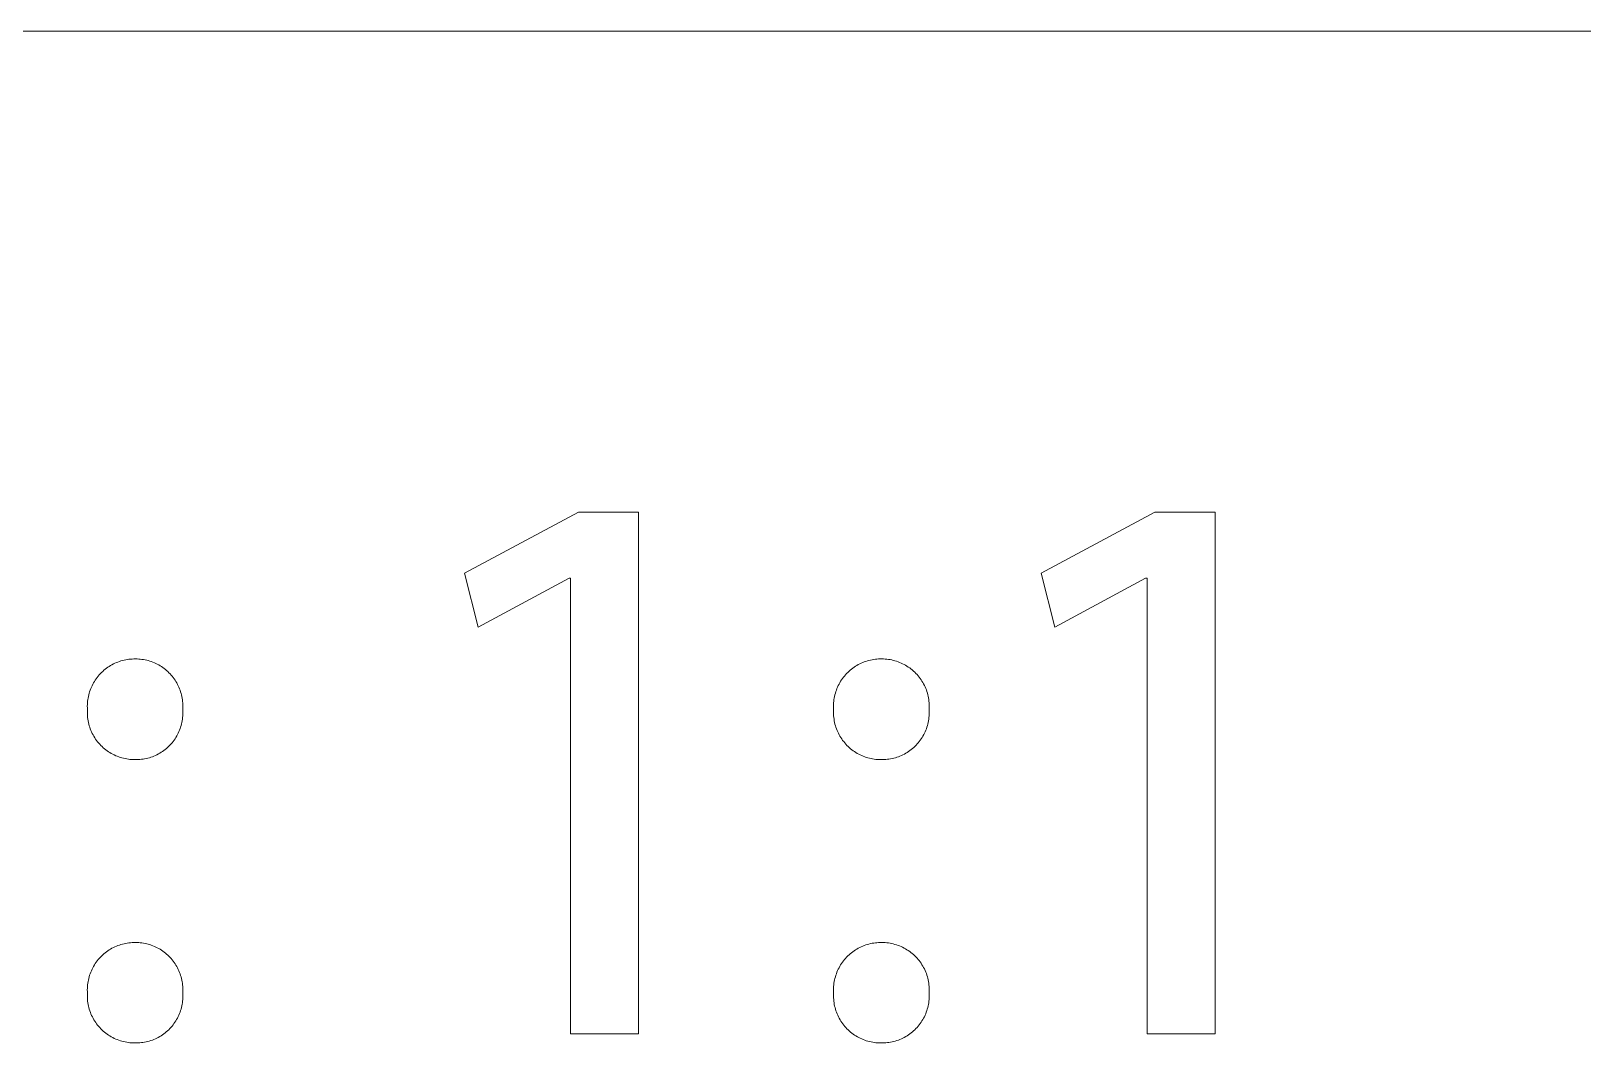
# Model space of a CAD drawing. Header units: millimetres. Extents: x -1519 to 3497, y -297 to 3208.
# Drawn here: x 3191.3 to 3288.4, y -79.7 to -16.4 of the extents above; entities that cross this region are included whole.
import ezdxf

# ---------------------------------------------------------------- set-up
doc = ezdxf.new("R2010")
doc.units = ezdxf.units.MM
doc.header["$MEASUREMENT"] = 0
doc.layers.add('Domyślny', color=7, linetype='Continuous', true_color=0x000000)

msp = doc.modelspace()

# ---------------------------------------------------------------- linework, layer by layer
at = {"layer": 'Domyślny', "color": 18, "lineweight": 15, "true_color": 0x000000}
for p, q in [((1601.477, -16.362), (3497.131, -16.362)), ((3218.415, -50.268), (3225.531, -46.459)), ((3225.531, -46.459), (3229.306, -46.459)), ((3229.306, -46.459), (3229.306, -79.099)), ((3254.499, -50.268), (3261.615, -46.459)), ((3261.615, -46.459), (3265.39, -46.459)), ((3265.39, -46.459), (3265.39, -79.099)), ((3219.267, -53.659), (3218.415, -50.268)), ((3255.351, -53.659), (3254.499, -50.268)), ((3224.946, -50.585), (3219.267, -53.659)), ((3225.046, -50.585), (3224.946, -50.585)), ((3225.046, -79.099), (3225.046, -50.585)), ((3261.03, -50.585), (3255.351, -53.659)), ((3261.13, -50.585), (3261.03, -50.585)), ((3261.13, -79.099), (3261.13, -50.585)), ((3195.837, -56.35), (3195.916, -56.285)), ((3195.916, -56.285), (3195.997, -56.223)), ((3195.997, -56.223), (3196.08, -56.164)), ((3196.08, -56.164), (3196.165, -56.107)), ((3196.165, -56.107), (3196.252, -56.054)), ((3196.252, -56.054), (3196.341, -56.003)), ((3196.341, -56.003), (3196.431, -55.956)), ((3196.431, -55.956), (3196.523, -55.912)), ((3196.523, -55.912), (3196.617, -55.871)), ((3196.617, -55.871), (3196.711, -55.833)), ((3196.711, -55.833), (3196.807, -55.799)), ((3196.807, -55.799), (3196.905, -55.767)), ((3196.905, -55.767), (3197.003, -55.74)), ((3197.003, -55.74), (3197.102, -55.715)), ((3197.102, -55.715), (3197.202, -55.694)), ((3197.202, -55.694), (3197.302, -55.677)), ((3197.302, -55.677), (3197.403, -55.663)), ((3197.403, -55.663), (3197.505, -55.652)), ((3197.505, -55.652), (3197.607, -55.645)), ((3197.607, -55.645), (3197.709, -55.642)), ((3197.709, -55.642), (3197.811, -55.642)), ((3197.811, -55.642), (3197.912, -55.643)), ((3197.912, -55.643), (3198.013, -55.647)), ((3198.013, -55.647), (3198.114, -55.655)), ((3198.114, -55.655), (3198.215, -55.666)), ((3198.215, -55.666), (3198.315, -55.681)), ((3198.315, -55.681), (3198.414, -55.7)), ((3198.414, -55.7), (3198.513, -55.721)), ((3198.513, -55.721), (3198.611, -55.746)), ((3198.611, -55.746), (3198.708, -55.775)), ((3198.708, -55.775), (3198.804, -55.807)), ((3198.804, -55.807), (3198.899, -55.842)), ((3198.899, -55.842), (3198.993, -55.88)), ((3198.993, -55.88), (3199.085, -55.922)), ((3199.085, -55.922), (3199.176, -55.966)), ((3199.176, -55.966), (3199.265, -56.014)), ((3199.265, -56.014), (3199.353, -56.065)), ((3199.353, -56.065), (3199.439, -56.119)), ((3199.439, -56.119), (3199.523, -56.175)), ((3199.523, -56.175), (3199.604, -56.235)), ((3199.604, -56.235), (3199.684, -56.297)), ((3199.684, -56.297), (3199.762, -56.362)), ((3242.548, -56.345), (3242.627, -56.28)), ((3242.627, -56.28), (3242.708, -56.218)), ((3242.708, -56.218), (3242.792, -56.159)), ((3242.792, -56.159), (3242.877, -56.103)), ((3242.877, -56.103), (3242.965, -56.049)), ((3242.965, -56.049), (3243.054, -55.999)), ((3243.054, -55.999), (3243.145, -55.952)), ((3243.145, -55.952), (3243.237, -55.908)), ((3243.237, -55.908), (3243.331, -55.867)), ((3243.331, -55.867), (3243.426, -55.829)), ((3243.426, -55.829), (3243.523, -55.795)), ((3243.523, -55.795), (3243.62, -55.764)), ((3243.62, -55.764), (3243.719, -55.737)), ((3243.719, -55.737), (3243.818, -55.713)), ((3243.818, -55.713), (3243.919, -55.692)), ((3243.919, -55.692), (3244.02, -55.675)), ((3244.02, -55.675), (3244.121, -55.661)), ((3244.121, -55.661), (3244.223, -55.651)), ((3244.223, -55.651), (3244.325, -55.644)), ((3244.325, -55.644), (3244.427, -55.641)), ((3244.427, -55.641), (3244.53, -55.642)), ((3244.53, -55.642), (3244.633, -55.643)), ((3244.633, -55.643), (3244.736, -55.649)), ((3244.736, -55.649), (3244.839, -55.658)), ((3244.839, -55.658), (3244.941, -55.67)), ((3244.941, -55.67), (3245.043, -55.686)), ((3245.043, -55.686), (3245.144, -55.706)), ((3245.144, -55.706), (3245.245, -55.729)), ((3245.245, -55.729), (3245.345, -55.756)), ((3245.345, -55.756), (3245.443, -55.786)), ((3245.443, -55.786), (3245.541, -55.819)), ((3245.541, -55.819), (3245.637, -55.856)), ((3245.637, -55.856), (3245.732, -55.896)), ((3245.732, -55.896), (3245.826, -55.94)), ((3245.826, -55.94), (3245.918, -55.986)), ((3245.918, -55.986), (3246.008, -56.036)), ((3246.008, -56.036), (3246.097, -56.089)), ((3246.097, -56.089), (3246.183, -56.145)), ((3246.183, -56.145), (3246.268, -56.204)), ((3246.268, -56.204), (3246.35, -56.266)), ((3246.35, -56.266), (3246.431, -56.331)), ((3246.431, -56.331), (3246.509, -56.399)), ((3195.094, -57.313), (3195.14, -57.222)), ((3195.14, -57.222), (3195.189, -57.132)), ((3195.189, -57.132), (3195.241, -57.044)), ((3195.241, -57.044), (3195.297, -56.959)), ((3195.297, -56.959), (3195.355, -56.875)), ((3195.355, -56.875), (3195.416, -56.793)), ((3195.416, -56.793), (3195.479, -56.713)), ((3195.479, -56.713), (3195.546, -56.636)), ((3195.546, -56.636), (3195.615, -56.561)), ((3195.615, -56.561), (3195.687, -56.488)), ((3195.687, -56.488), (3195.761, -56.418)), ((3195.761, -56.418), (3195.837, -56.35)), ((3199.762, -56.362), (3199.837, -56.43)), ((3199.837, -56.43), (3199.91, -56.5)), ((3199.91, -56.5), (3199.98, -56.573)), ((3199.98, -56.573), (3200.048, -56.648)), ((3200.048, -56.648), (3200.113, -56.725)), ((3200.113, -56.725), (3200.176, -56.805)), ((3200.176, -56.805), (3200.236, -56.886)), ((3200.236, -56.886), (3200.293, -56.97)), ((3200.293, -56.97), (3200.347, -57.056)), ((3200.347, -57.056), (3200.398, -57.143)), ((3200.398, -57.143), (3200.446, -57.232)), ((3200.446, -57.232), (3200.491, -57.323)), ((3241.8, -57.309), (3241.846, -57.217)), ((3241.846, -57.217), (3241.896, -57.128)), ((3241.896, -57.128), (3241.948, -57.04)), ((3241.948, -57.04), (3242.004, -56.954)), ((3242.004, -56.954), (3242.062, -56.87)), ((3242.062, -56.87), (3242.124, -56.788)), ((3242.124, -56.788), (3242.188, -56.708)), ((3242.188, -56.708), (3242.255, -56.631)), ((3242.255, -56.631), (3242.324, -56.556)), ((3242.324, -56.556), (3242.396, -56.483)), ((3242.396, -56.483), (3242.471, -56.413)), ((3242.471, -56.413), (3242.548, -56.345)), ((3246.509, -56.399), (3246.584, -56.469)), ((3246.584, -56.469), (3246.657, -56.542)), ((3246.657, -56.542), (3246.728, -56.617)), ((3246.728, -56.617), (3246.796, -56.695)), ((3246.796, -56.695), (3246.861, -56.775)), ((3246.861, -56.775), (3246.923, -56.857)), ((3246.923, -56.857), (3246.982, -56.941)), ((3246.982, -56.941), (3247.039, -57.028)), ((3247.039, -57.028), (3247.092, -57.116)), ((3247.092, -57.116), (3247.142, -57.206)), ((3247.142, -57.206), (3247.189, -57.298)), ((3247.189, -57.298), (3247.233, -57.391)), ((3194.815, -58.289), (3194.827, -58.188)), ((3194.827, -58.188), (3194.843, -58.087)), ((3194.843, -58.087), (3194.863, -57.987)), ((3194.863, -57.987), (3194.886, -57.887)), ((3194.886, -57.887), (3194.912, -57.789)), ((3194.912, -57.789), (3194.942, -57.691)), ((3194.942, -57.691), (3194.975, -57.595)), ((3194.975, -57.595), (3195.011, -57.499)), ((3195.011, -57.499), (3195.051, -57.405)), ((3195.051, -57.405), (3195.094, -57.313)), ((3200.491, -57.323), (3200.533, -57.415)), ((3200.533, -57.415), (3200.571, -57.509)), ((3200.571, -57.509), (3200.607, -57.603)), ((3200.607, -57.603), (3200.639, -57.699)), ((3200.639, -57.699), (3200.668, -57.796)), ((3200.668, -57.796), (3200.693, -57.894)), ((3200.693, -57.894), (3200.715, -57.993)), ((3200.715, -57.993), (3200.734, -58.093)), ((3200.734, -58.093), (3200.749, -58.193)), ((3200.749, -58.193), (3200.761, -58.293)), ((3241.518, -58.287), (3241.53, -58.186)), ((3241.53, -58.186), (3241.547, -58.085)), ((3241.547, -58.085), (3241.566, -57.984)), ((3241.566, -57.984), (3241.59, -57.885)), ((3241.59, -57.885), (3241.616, -57.786)), ((3241.616, -57.786), (3241.646, -57.688)), ((3241.646, -57.688), (3241.68, -57.591)), ((3241.68, -57.591), (3241.716, -57.496)), ((3241.716, -57.496), (3241.756, -57.401)), ((3241.756, -57.401), (3241.8, -57.309)), ((3247.233, -57.391), (3247.274, -57.486)), ((3247.274, -57.486), (3247.311, -57.582)), ((3247.311, -57.582), (3247.345, -57.68)), ((3247.345, -57.68), (3247.375, -57.778)), ((3247.375, -57.778), (3247.402, -57.878)), ((3247.402, -57.878), (3247.426, -57.978)), ((3247.426, -57.978), (3247.446, -58.079)), ((3247.446, -58.079), (3247.463, -58.181)), ((3247.463, -58.181), (3247.475, -58.284)), ((3194.798, -58.595), (3194.8, -58.493)), ((3194.799, -58.697), (3194.798, -58.595)), ((3194.804, -58.799), (3194.799, -58.697)), ((3194.799, -59.005), (3194.8, -58.902)), ((3194.801, -59.108), (3194.799, -59.005)), ((3194.8, -58.493), (3194.805, -58.391)), ((3194.8, -58.902), (3194.804, -58.799)), ((3194.808, -59.211), (3194.801, -59.108)), ((3194.805, -58.391), (3194.815, -58.289)), ((3194.818, -59.314), (3194.808, -59.211)), ((3200.761, -58.293), (3200.769, -58.394)), ((3200.769, -59.205), (3200.761, -59.307)), ((3200.773, -58.698), (3200.767, -58.799)), ((3200.767, -58.799), (3200.773, -58.9)), ((3200.769, -58.394), (3200.774, -58.495)), ((3200.774, -59.104), (3200.769, -59.205)), ((3200.775, -58.596), (3200.773, -58.698)), ((3200.773, -58.9), (3200.775, -59.002)), ((3200.774, -58.495), (3200.775, -58.596)), ((3200.775, -59.002), (3200.774, -59.104)), ((3241.5, -58.594), (3241.503, -58.492)), ((3241.502, -58.696), (3241.5, -58.594)), ((3241.501, -59.004), (3241.502, -58.901)), ((3241.503, -59.107), (3241.501, -59.004)), ((3241.506, -58.799), (3241.502, -58.696)), ((3241.502, -58.901), (3241.506, -58.799)), ((3241.503, -58.492), (3241.508, -58.389)), ((3241.509, -59.21), (3241.503, -59.107)), ((3241.508, -58.389), (3241.518, -58.287)), ((3241.519, -59.312), (3241.509, -59.21)), ((3247.475, -58.284), (3247.485, -58.386)), ((3247.484, -59.207), (3247.475, -59.309)), ((3247.49, -59.105), (3247.484, -59.207)), ((3247.485, -58.386), (3247.491, -58.489)), ((3247.491, -58.696), (3247.486, -58.799)), ((3247.486, -58.799), (3247.491, -58.901)), ((3247.492, -59.003), (3247.49, -59.105)), ((3247.491, -58.489), (3247.493, -58.592)), ((3247.493, -58.592), (3247.491, -58.696)), ((3247.491, -58.901), (3247.492, -59.003)), ((3194.831, -59.416), (3194.818, -59.314)), ((3194.848, -59.518), (3194.831, -59.416)), ((3194.868, -59.619), (3194.848, -59.518)), ((3194.893, -59.719), (3194.868, -59.619)), ((3194.92, -59.819), (3194.893, -59.719)), ((3194.951, -59.917), (3194.92, -59.819)), ((3194.985, -60.014), (3194.951, -59.917)), ((3195.023, -60.11), (3194.985, -60.014)), ((3195.064, -60.205), (3195.023, -60.11)), ((3195.109, -60.298), (3195.064, -60.205)), ((3200.529, -60.189), (3200.487, -60.281)), ((3200.569, -60.095), (3200.529, -60.189)), ((3200.605, -60), (3200.569, -60.095)), ((3200.637, -59.903), (3200.605, -60)), ((3200.666, -59.806), (3200.637, -59.903)), ((3200.692, -59.707), (3200.666, -59.806)), ((3200.715, -59.608), (3200.692, -59.707)), ((3200.733, -59.508), (3200.715, -59.608)), ((3200.749, -59.408), (3200.733, -59.508)), ((3200.761, -59.307), (3200.749, -59.408)), ((3241.532, -59.414), (3241.519, -59.312)), ((3241.549, -59.516), (3241.532, -59.414)), ((3241.569, -59.616), (3241.549, -59.516)), ((3241.593, -59.716), (3241.569, -59.616)), ((3241.62, -59.816), (3241.593, -59.716)), ((3241.651, -59.914), (3241.62, -59.816)), ((3241.685, -60.011), (3241.651, -59.914)), ((3241.723, -60.107), (3241.685, -60.011)), ((3241.763, -60.201), (3241.723, -60.107)), ((3241.807, -60.294), (3241.763, -60.201)), ((3247.236, -60.193), (3247.192, -60.285)), ((3247.276, -60.099), (3247.236, -60.193)), ((3247.313, -60.003), (3247.276, -60.099)), ((3247.346, -59.907), (3247.313, -60.003)), ((3247.376, -59.809), (3247.346, -59.907)), ((3247.403, -59.711), (3247.376, -59.809)), ((3247.426, -59.611), (3247.403, -59.711)), ((3247.446, -59.511), (3247.426, -59.611)), ((3247.462, -59.41), (3247.446, -59.511)), ((3247.475, -59.309), (3247.462, -59.41)), ((3195.156, -60.39), (3195.109, -60.298)), ((3195.207, -60.479), (3195.156, -60.39)), ((3195.261, -60.567), (3195.207, -60.479)), ((3195.318, -60.653), (3195.261, -60.567)), ((3195.377, -60.738), (3195.318, -60.653)), ((3195.44, -60.819), (3195.377, -60.738)), ((3195.506, -60.899), (3195.44, -60.819)), ((3195.574, -60.976), (3195.506, -60.899)), ((3195.645, -61.051), (3195.574, -60.976)), ((3195.718, -61.124), (3195.645, -61.051)), ((3195.794, -61.194), (3195.718, -61.124)), ((3195.873, -61.261), (3195.794, -61.194)), ((3199.823, -61.174), (3199.747, -61.241)), ((3199.897, -61.104), (3199.823, -61.174)), ((3199.969, -61.032), (3199.897, -61.104)), ((3200.038, -60.957), (3199.969, -61.032)), ((3200.104, -60.88), (3200.038, -60.957)), ((3200.167, -60.8), (3200.104, -60.88)), ((3200.228, -60.718), (3200.167, -60.8)), ((3200.286, -60.635), (3200.228, -60.718)), ((3200.341, -60.549), (3200.286, -60.635)), ((3200.392, -60.461), (3200.341, -60.549)), ((3200.441, -60.372), (3200.392, -60.461)), ((3200.487, -60.281), (3200.441, -60.372)), ((3241.855, -60.385), (3241.807, -60.294)), ((3241.905, -60.475), (3241.855, -60.385)), ((3241.958, -60.563), (3241.905, -60.475)), ((3242.015, -60.649), (3241.958, -60.563)), ((3242.074, -60.733), (3242.015, -60.649)), ((3242.137, -60.815), (3242.074, -60.733)), ((3242.202, -60.894), (3242.137, -60.815)), ((3242.27, -60.971), (3242.202, -60.894)), ((3242.34, -61.046), (3242.27, -60.971)), ((3242.413, -61.119), (3242.34, -61.046)), ((3242.489, -61.188), (3242.413, -61.119)), ((3242.567, -61.256), (3242.489, -61.188)), ((3246.521, -61.178), (3246.444, -61.245)), ((3246.595, -61.108), (3246.521, -61.178)), ((3246.667, -61.036), (3246.595, -61.108)), ((3246.737, -60.961), (3246.667, -61.036)), ((3246.804, -60.884), (3246.737, -60.961)), ((3246.868, -60.804), (3246.804, -60.884)), ((3246.929, -60.723), (3246.868, -60.804)), ((3246.988, -60.639), (3246.929, -60.723)), ((3247.044, -60.553), (3246.988, -60.639)), ((3247.096, -60.466), (3247.044, -60.553)), ((3247.146, -60.376), (3247.096, -60.466)), ((3247.192, -60.285), (3247.146, -60.376)), ((3195.953, -61.325), (3195.873, -61.261)), ((3196.036, -61.386), (3195.953, -61.325)), ((3196.121, -61.445), (3196.036, -61.386)), ((3196.208, -61.501), (3196.121, -61.445)), ((3196.297, -61.553), (3196.208, -61.501)), ((3196.387, -61.602), (3196.297, -61.553)), ((3196.48, -61.649), (3196.387, -61.602)), ((3196.574, -61.692), (3196.48, -61.649)), ((3196.669, -61.731), (3196.574, -61.692)), ((3196.765, -61.767), (3196.669, -61.731)), ((3196.863, -61.8), (3196.765, -61.767)), ((3196.962, -61.83), (3196.863, -61.8)), ((3197.062, -61.856), (3196.962, -61.83)), ((3197.162, -61.878), (3197.062, -61.856)), ((3197.264, -61.897), (3197.162, -61.878)), ((3197.366, -61.913), (3197.264, -61.897)), ((3197.468, -61.925), (3197.366, -61.913)), ((3197.571, -61.933), (3197.468, -61.925)), ((3197.674, -61.938), (3197.571, -61.933)), ((3197.777, -61.939), (3197.674, -61.938)), ((3197.879, -61.94), (3197.777, -61.939)), ((3197.981, -61.937), (3197.879, -61.94)), ((3198.082, -61.931), (3197.981, -61.937)), ((3198.184, -61.921), (3198.082, -61.931)), ((3198.285, -61.907), (3198.184, -61.921)), ((3198.385, -61.891), (3198.285, -61.907)), ((3198.485, -61.87), (3198.385, -61.891)), ((3198.583, -61.846), (3198.485, -61.87)), ((3198.682, -61.819), (3198.583, -61.846)), ((3198.779, -61.789), (3198.682, -61.819)), ((3198.874, -61.755), (3198.779, -61.789)), ((3198.969, -61.717), (3198.874, -61.755)), ((3199.062, -61.677), (3198.969, -61.717)), ((3199.154, -61.633), (3199.062, -61.677)), ((3199.245, -61.586), (3199.154, -61.633)), ((3199.333, -61.536), (3199.245, -61.586)), ((3199.42, -61.483), (3199.333, -61.536)), ((3199.505, -61.427), (3199.42, -61.483)), ((3199.588, -61.368), (3199.505, -61.427)), ((3199.668, -61.306), (3199.588, -61.368)), ((3199.747, -61.241), (3199.668, -61.306)), ((3242.647, -61.32), (3242.567, -61.256)), ((3242.729, -61.382), (3242.647, -61.32)), ((3242.814, -61.44), (3242.729, -61.382)), ((3242.9, -61.496), (3242.814, -61.44)), ((3242.989, -61.548), (3242.9, -61.496)), ((3243.079, -61.598), (3242.989, -61.548)), ((3243.17, -61.644), (3243.079, -61.598)), ((3243.264, -61.687), (3243.17, -61.644)), ((3243.359, -61.727), (3243.264, -61.687)), ((3243.455, -61.764), (3243.359, -61.727)), ((3243.552, -61.797), (3243.455, -61.764)), ((3243.651, -61.827), (3243.552, -61.797)), ((3243.75, -61.853), (3243.651, -61.827)), ((3243.85, -61.876), (3243.75, -61.853)), ((3243.951, -61.895), (3243.85, -61.876)), ((3244.053, -61.911), (3243.951, -61.895)), ((3244.155, -61.923), (3244.053, -61.911)), ((3244.257, -61.932), (3244.155, -61.923)), ((3244.36, -61.937), (3244.257, -61.932)), ((3244.463, -61.939), (3244.36, -61.937)), ((3244.565, -61.94), (3244.463, -61.939)), ((3244.667, -61.937), (3244.565, -61.94)), ((3244.769, -61.931), (3244.667, -61.937)), ((3244.871, -61.921), (3244.769, -61.931)), ((3244.972, -61.908), (3244.871, -61.921)), ((3245.073, -61.892), (3244.972, -61.908)), ((3245.173, -61.871), (3245.073, -61.892)), ((3245.273, -61.848), (3245.173, -61.871)), ((3245.371, -61.821), (3245.273, -61.848)), ((3245.469, -61.79), (3245.371, -61.821)), ((3245.565, -61.757), (3245.469, -61.79)), ((3245.66, -61.72), (3245.565, -61.757)), ((3245.754, -61.679), (3245.66, -61.72)), ((3245.847, -61.636), (3245.754, -61.679)), ((3245.937, -61.589), (3245.847, -61.636)), ((3246.027, -61.539), (3245.937, -61.589)), ((3246.114, -61.486), (3246.027, -61.539)), ((3246.199, -61.43), (3246.114, -61.486)), ((3246.283, -61.371), (3246.199, -61.43)), ((3246.364, -61.309), (3246.283, -61.371)), ((3246.444, -61.245), (3246.364, -61.309)), ((3196.165, -73.847), (3196.252, -73.793)), ((3196.252, -73.793), (3196.341, -73.743)), ((3196.341, -73.743), (3196.431, -73.696)), ((3196.431, -73.696), (3196.523, -73.651)), ((3196.523, -73.651), (3196.617, -73.61)), ((3196.617, -73.61), (3196.711, -73.573)), ((3196.711, -73.573), (3196.807, -73.538)), ((3196.807, -73.538), (3196.905, -73.507)), ((3196.905, -73.507), (3197.003, -73.479)), ((3197.003, -73.479), (3197.102, -73.455)), ((3197.102, -73.455), (3197.202, -73.434)), ((3197.202, -73.434), (3197.302, -73.416)), ((3197.302, -73.416), (3197.403, -73.402)), ((3197.403, -73.402), (3197.505, -73.392)), ((3197.505, -73.392), (3197.607, -73.385)), ((3197.607, -73.385), (3197.709, -73.381)), ((3197.709, -73.381), (3197.811, -73.381)), ((3197.811, -73.381), (3197.912, -73.382)), ((3197.912, -73.382), (3198.013, -73.387)), ((3198.013, -73.387), (3198.114, -73.395)), ((3198.114, -73.395), (3198.215, -73.406)), ((3198.215, -73.406), (3198.315, -73.421)), ((3198.315, -73.421), (3198.414, -73.439)), ((3198.414, -73.439), (3198.513, -73.461)), ((3198.513, -73.461), (3198.611, -73.486)), ((3198.611, -73.486), (3198.708, -73.514)), ((3198.708, -73.514), (3198.804, -73.546)), ((3198.804, -73.546), (3198.899, -73.581)), ((3198.899, -73.581), (3198.993, -73.62)), ((3198.993, -73.62), (3199.085, -73.661)), ((3199.085, -73.661), (3199.176, -73.706)), ((3199.176, -73.706), (3199.265, -73.754)), ((3199.265, -73.754), (3199.353, -73.804)), ((3199.353, -73.804), (3199.439, -73.858)), ((3242.877, -73.842), (3242.965, -73.789)), ((3242.965, -73.789), (3243.054, -73.738)), ((3243.054, -73.738), (3243.145, -73.691)), ((3243.145, -73.691), (3243.237, -73.647)), ((3243.237, -73.647), (3243.331, -73.606)), ((3243.331, -73.606), (3243.426, -73.569)), ((3243.426, -73.569), (3243.523, -73.535)), ((3243.523, -73.535), (3243.62, -73.504)), ((3243.62, -73.504), (3243.719, -73.476)), ((3243.719, -73.476), (3243.818, -73.452)), ((3243.818, -73.452), (3243.919, -73.431)), ((3243.919, -73.431), (3244.02, -73.414)), ((3244.02, -73.414), (3244.121, -73.401)), ((3244.121, -73.401), (3244.223, -73.39)), ((3244.223, -73.39), (3244.325, -73.384)), ((3244.325, -73.384), (3244.427, -73.381)), ((3244.427, -73.381), (3244.53, -73.381)), ((3244.53, -73.381), (3244.633, -73.383)), ((3244.633, -73.383), (3244.736, -73.388)), ((3244.736, -73.388), (3244.839, -73.397)), ((3244.839, -73.397), (3244.941, -73.41)), ((3244.941, -73.41), (3245.043, -73.426)), ((3245.043, -73.426), (3245.144, -73.445)), ((3245.144, -73.445), (3245.245, -73.468)), ((3245.245, -73.468), (3245.345, -73.495)), ((3245.345, -73.495), (3245.443, -73.525)), ((3245.443, -73.525), (3245.541, -73.559)), ((3245.541, -73.559), (3245.637, -73.595)), ((3245.637, -73.595), (3245.732, -73.636)), ((3245.732, -73.636), (3245.826, -73.679)), ((3245.826, -73.679), (3245.918, -73.726)), ((3245.918, -73.726), (3246.008, -73.776)), ((3246.008, -73.776), (3246.097, -73.829)), ((3195.189, -74.872), (3195.241, -74.784)), ((3195.241, -74.784), (3195.297, -74.698)), ((3195.297, -74.698), (3195.355, -74.614)), ((3195.355, -74.614), (3195.416, -74.532)), ((3195.416, -74.532), (3195.479, -74.453)), ((3195.479, -74.453), (3195.546, -74.375)), ((3195.546, -74.375), (3195.615, -74.3)), ((3195.615, -74.3), (3195.687, -74.227)), ((3195.687, -74.227), (3195.761, -74.157)), ((3195.761, -74.157), (3195.837, -74.09)), ((3195.837, -74.09), (3195.916, -74.025)), ((3195.916, -74.025), (3195.997, -73.963)), ((3195.997, -73.963), (3196.08, -73.903)), ((3196.08, -73.903), (3196.165, -73.847)), ((3199.439, -73.858), (3199.523, -73.915)), ((3199.523, -73.915), (3199.604, -73.974)), ((3199.604, -73.974), (3199.684, -74.037)), ((3199.684, -74.037), (3199.762, -74.102)), ((3199.762, -74.102), (3199.837, -74.169)), ((3199.837, -74.169), (3199.91, -74.24)), ((3199.91, -74.24), (3199.98, -74.312)), ((3199.98, -74.312), (3200.048, -74.387)), ((3200.048, -74.387), (3200.113, -74.465)), ((3200.113, -74.465), (3200.176, -74.544)), ((3200.176, -74.544), (3200.236, -74.626)), ((3200.236, -74.626), (3200.293, -74.71)), ((3200.293, -74.71), (3200.347, -74.795)), ((3241.896, -74.867), (3241.948, -74.779)), ((3241.948, -74.779), (3242.004, -74.693)), ((3242.004, -74.693), (3242.062, -74.609)), ((3242.062, -74.609), (3242.124, -74.527)), ((3242.124, -74.527), (3242.188, -74.448)), ((3242.188, -74.448), (3242.255, -74.37)), ((3242.255, -74.37), (3242.324, -74.295)), ((3242.324, -74.295), (3242.396, -74.222)), ((3242.396, -74.222), (3242.471, -74.152)), ((3242.471, -74.152), (3242.548, -74.085)), ((3242.548, -74.085), (3242.627, -74.02)), ((3242.627, -74.02), (3242.708, -73.958)), ((3242.708, -73.958), (3242.792, -73.898)), ((3242.792, -73.898), (3242.877, -73.842)), ((3246.097, -73.829), (3246.183, -73.885)), ((3246.183, -73.885), (3246.268, -73.944)), ((3246.268, -73.944), (3246.35, -74.006)), ((3246.35, -74.006), (3246.431, -74.071)), ((3246.431, -74.071), (3246.509, -74.138)), ((3246.509, -74.138), (3246.584, -74.208)), ((3246.584, -74.208), (3246.657, -74.281)), ((3246.657, -74.281), (3246.728, -74.356)), ((3246.728, -74.356), (3246.796, -74.434)), ((3246.796, -74.434), (3246.861, -74.514)), ((3246.861, -74.514), (3246.923, -74.596)), ((3246.923, -74.596), (3246.982, -74.681)), ((3246.982, -74.681), (3247.039, -74.767)), ((3247.039, -74.767), (3247.092, -74.855)), ((3194.843, -75.826), (3194.863, -75.726)), ((3194.863, -75.726), (3194.886, -75.627)), ((3194.886, -75.627), (3194.912, -75.528)), ((3194.912, -75.528), (3194.942, -75.431)), ((3194.942, -75.431), (3194.975, -75.334)), ((3194.975, -75.334), (3195.011, -75.239)), ((3195.011, -75.239), (3195.051, -75.145)), ((3195.051, -75.145), (3195.094, -75.052)), ((3195.094, -75.052), (3195.14, -74.961)), ((3195.14, -74.961), (3195.189, -74.872)), ((3200.347, -74.795), (3200.398, -74.883)), ((3200.398, -74.883), (3200.446, -74.972)), ((3200.446, -74.972), (3200.491, -75.062)), ((3200.491, -75.062), (3200.533, -75.154)), ((3200.533, -75.154), (3200.571, -75.248)), ((3200.571, -75.248), (3200.607, -75.343)), ((3200.607, -75.343), (3200.639, -75.439)), ((3200.639, -75.439), (3200.668, -75.536)), ((3200.668, -75.536), (3200.693, -75.634)), ((3200.693, -75.634), (3200.715, -75.733)), ((3200.715, -75.733), (3200.734, -75.832)), ((3241.547, -75.824), (3241.566, -75.724)), ((3241.566, -75.724), (3241.59, -75.624)), ((3241.59, -75.624), (3241.616, -75.525)), ((3241.616, -75.525), (3241.646, -75.427)), ((3241.646, -75.427), (3241.68, -75.331)), ((3241.68, -75.331), (3241.716, -75.235)), ((3241.716, -75.235), (3241.756, -75.141)), ((3241.756, -75.141), (3241.8, -75.048)), ((3241.8, -75.048), (3241.846, -74.957)), ((3241.846, -74.957), (3241.896, -74.867)), ((3247.092, -74.855), (3247.142, -74.945)), ((3247.142, -74.945), (3247.189, -75.037)), ((3247.189, -75.037), (3247.233, -75.131)), ((3247.233, -75.131), (3247.274, -75.225)), ((3247.274, -75.225), (3247.311, -75.322)), ((3247.311, -75.322), (3247.345, -75.419)), ((3247.345, -75.419), (3247.375, -75.518)), ((3247.375, -75.518), (3247.402, -75.617)), ((3247.402, -75.617), (3247.426, -75.718)), ((3247.426, -75.718), (3247.446, -75.819)), ((3194.798, -76.334), (3194.8, -76.232)), ((3194.799, -76.436), (3194.798, -76.334)), ((3194.804, -76.538), (3194.799, -76.436)), ((3194.8, -76.232), (3194.805, -76.13)), ((3194.8, -76.641), (3194.804, -76.538)), ((3194.8, -76.744), (3194.8, -76.641)), ((3194.805, -76.13), (3194.815, -76.029)), ((3194.815, -76.029), (3194.827, -75.927)), ((3194.827, -75.927), (3194.843, -75.826)), ((3200.734, -75.832), (3200.749, -75.932)), ((3200.749, -75.932), (3200.761, -76.033)), ((3200.761, -76.033), (3200.769, -76.134)), ((3200.773, -76.437), (3200.767, -76.538)), ((3200.767, -76.538), (3200.773, -76.639)), ((3200.769, -76.134), (3200.774, -76.235)), ((3200.775, -76.336), (3200.773, -76.437)), ((3200.773, -76.639), (3200.775, -76.741)), ((3200.774, -76.235), (3200.775, -76.336)), ((3241.5, -76.333), (3241.503, -76.231)), ((3241.502, -76.436), (3241.5, -76.333)), ((3241.506, -76.538), (3241.502, -76.436)), ((3241.502, -76.641), (3241.506, -76.538)), ((3241.502, -76.743), (3241.502, -76.641)), ((3241.503, -76.231), (3241.508, -76.129)), ((3241.508, -76.129), (3241.518, -76.027)), ((3241.518, -76.027), (3241.53, -75.925)), ((3241.53, -75.925), (3241.547, -75.824)), ((3247.446, -75.819), (3247.463, -75.921)), ((3247.463, -75.921), (3247.475, -76.023)), ((3247.475, -76.023), (3247.485, -76.126)), ((3247.485, -76.126), (3247.491, -76.229)), ((3247.491, -76.435), (3247.486, -76.538)), ((3247.486, -76.538), (3247.491, -76.64)), ((3247.491, -76.229), (3247.493, -76.332)), ((3247.493, -76.332), (3247.491, -76.435)), ((3247.491, -76.64), (3247.492, -76.742)), ((3194.803, -76.846), (3194.8, -76.744)), ((3194.809, -76.949), (3194.803, -76.846)), ((3194.819, -77.051), (3194.809, -76.949)), ((3194.833, -77.153), (3194.819, -77.051)), ((3194.851, -77.255), (3194.833, -77.153)), ((3194.871, -77.355), (3194.851, -77.255)), ((3194.896, -77.455), (3194.871, -77.355)), ((3194.923, -77.554), (3194.896, -77.455)), ((3194.955, -77.652), (3194.923, -77.554)), ((3194.989, -77.749), (3194.955, -77.652)), ((3200.633, -77.639), (3200.601, -77.735)), ((3200.663, -77.542), (3200.633, -77.639)), ((3200.689, -77.444), (3200.663, -77.542)), ((3200.712, -77.345), (3200.689, -77.444)), ((3200.731, -77.245), (3200.712, -77.345)), ((3200.747, -77.145), (3200.731, -77.245)), ((3200.759, -77.045), (3200.747, -77.145)), ((3200.768, -76.943), (3200.759, -77.045)), ((3200.773, -76.842), (3200.768, -76.943)), ((3200.775, -76.741), (3200.773, -76.842)), ((3241.505, -76.846), (3241.502, -76.743)), ((3241.511, -76.948), (3241.505, -76.846)), ((3241.521, -77.05), (3241.511, -76.948)), ((3241.535, -77.151), (3241.521, -77.05)), ((3241.552, -77.253), (3241.535, -77.151)), ((3241.572, -77.353), (3241.552, -77.253)), ((3241.596, -77.453), (3241.572, -77.353)), ((3241.624, -77.551), (3241.596, -77.453)), ((3241.655, -77.649), (3241.624, -77.551)), ((3241.689, -77.746), (3241.655, -77.649)), ((3247.342, -77.642), (3247.309, -77.739)), ((3247.373, -77.545), (3247.342, -77.642)), ((3247.4, -77.447), (3247.373, -77.545)), ((3247.423, -77.348), (3247.4, -77.447)), ((3247.443, -77.248), (3247.423, -77.348)), ((3247.46, -77.148), (3247.443, -77.248)), ((3247.473, -77.047), (3247.46, -77.148)), ((3247.483, -76.945), (3247.473, -77.047)), ((3247.489, -76.844), (3247.483, -76.945)), ((3247.492, -76.742), (3247.489, -76.844)), ((3195.027, -77.845), (3194.989, -77.749)), ((3195.068, -77.939), (3195.027, -77.845)), ((3195.113, -78.032), (3195.068, -77.939)), ((3195.161, -78.123), (3195.113, -78.032)), ((3195.211, -78.212), (3195.161, -78.123)), ((3195.265, -78.3), (3195.211, -78.212)), ((3195.322, -78.385), (3195.265, -78.3)), ((3195.382, -78.469), (3195.322, -78.385)), ((3195.445, -78.55), (3195.382, -78.469)), ((3195.511, -78.63), (3195.445, -78.55)), ((3195.579, -78.707), (3195.511, -78.63)), ((3200.099, -78.61), (3200.033, -78.687)), ((3200.162, -78.531), (3200.099, -78.61)), ((3200.223, -78.45), (3200.162, -78.531)), ((3200.281, -78.367), (3200.223, -78.45)), ((3200.336, -78.282), (3200.281, -78.367)), ((3200.388, -78.195), (3200.336, -78.282)), ((3200.437, -78.106), (3200.388, -78.195)), ((3200.483, -78.015), (3200.437, -78.106)), ((3200.525, -77.923), (3200.483, -78.015)), ((3200.565, -77.83), (3200.525, -77.923)), ((3200.601, -77.735), (3200.565, -77.83)), ((3241.727, -77.841), (3241.689, -77.746)), ((3241.768, -77.935), (3241.727, -77.841)), ((3241.812, -78.028), (3241.768, -77.935)), ((3241.859, -78.119), (3241.812, -78.028)), ((3241.91, -78.208), (3241.859, -78.119)), ((3241.963, -78.295), (3241.91, -78.208)), ((3242.02, -78.381), (3241.963, -78.295)), ((3242.079, -78.464), (3242.02, -78.381)), ((3242.141, -78.546), (3242.079, -78.464)), ((3242.207, -78.625), (3242.141, -78.546)), ((3242.274, -78.702), (3242.207, -78.625)), ((3246.799, -78.614), (3246.732, -78.691)), ((3246.863, -78.535), (3246.799, -78.614)), ((3246.925, -78.454), (3246.863, -78.535)), ((3246.983, -78.371), (3246.925, -78.454)), ((3247.039, -78.286), (3246.983, -78.371)), ((3247.092, -78.199), (3247.039, -78.286)), ((3247.141, -78.11), (3247.092, -78.199)), ((3247.188, -78.019), (3247.141, -78.11)), ((3247.232, -77.927), (3247.188, -78.019)), ((3247.272, -77.833), (3247.232, -77.927)), ((3247.309, -77.739), (3247.272, -77.833)), ((3195.65, -78.781), (3195.579, -78.707)), ((3195.723, -78.853), (3195.65, -78.781)), ((3195.799, -78.922), (3195.723, -78.853)), ((3195.877, -78.989), (3195.799, -78.922)), ((3195.958, -79.053), (3195.877, -78.989)), ((3196.041, -79.114), (3195.958, -79.053)), ((3196.125, -79.172), (3196.041, -79.114)), ((3196.212, -79.228), (3196.125, -79.172)), ((3196.301, -79.28), (3196.212, -79.228)), ((3196.391, -79.329), (3196.301, -79.28)), ((3196.483, -79.375), (3196.391, -79.329)), ((3196.577, -79.417), (3196.483, -79.375)), ((3196.672, -79.456), (3196.577, -79.417)), ((3196.768, -79.492), (3196.672, -79.456)), ((3196.866, -79.525), (3196.768, -79.492)), ((3196.964, -79.554), (3196.866, -79.525)), ((3197.064, -79.58), (3196.964, -79.554)), ((3197.164, -79.602), (3197.064, -79.58)), ((3197.265, -79.621), (3197.164, -79.602)), ((3197.367, -79.636), (3197.265, -79.621)), ((3197.469, -79.648), (3197.367, -79.636)), ((3197.572, -79.656), (3197.469, -79.648)), ((3198.182, -79.644), (3198.081, -79.654)), ((3198.283, -79.631), (3198.182, -79.644)), ((3198.383, -79.614), (3198.283, -79.631)), ((3198.482, -79.594), (3198.383, -79.614)), ((3198.581, -79.571), (3198.482, -79.594)), ((3198.679, -79.544), (3198.581, -79.571)), ((3198.776, -79.514), (3198.679, -79.544)), ((3198.871, -79.48), (3198.776, -79.514)), ((3198.966, -79.443), (3198.871, -79.48)), ((3199.059, -79.403), (3198.966, -79.443)), ((3199.151, -79.359), (3199.059, -79.403)), ((3199.241, -79.313), (3199.151, -79.359)), ((3199.329, -79.263), (3199.241, -79.313)), ((3199.416, -79.21), (3199.329, -79.263)), ((3199.5, -79.154), (3199.416, -79.21)), ((3199.583, -79.096), (3199.5, -79.154)), ((3199.664, -79.034), (3199.583, -79.096)), ((3199.742, -78.97), (3199.664, -79.034)), ((3199.819, -78.903), (3199.742, -78.97)), ((3199.892, -78.834), (3199.819, -78.903)), ((3199.964, -78.762), (3199.892, -78.834)), ((3200.033, -78.687), (3199.964, -78.762)), ((3229.306, -79.099), (3225.046, -79.099)), ((3242.345, -78.776), (3242.274, -78.702)), ((3242.418, -78.848), (3242.345, -78.776)), ((3242.493, -78.917), (3242.418, -78.848)), ((3242.571, -78.984), (3242.493, -78.917)), ((3242.651, -79.048), (3242.571, -78.984)), ((3242.734, -79.109), (3242.651, -79.048)), ((3242.818, -79.168), (3242.734, -79.109)), ((3242.904, -79.223), (3242.818, -79.168)), ((3242.993, -79.275), (3242.904, -79.223)), ((3243.082, -79.324), (3242.993, -79.275)), ((3243.174, -79.37), (3243.082, -79.324)), ((3243.267, -79.413), (3243.174, -79.37)), ((3243.362, -79.453), (3243.267, -79.413)), ((3243.458, -79.489), (3243.362, -79.453)), ((3243.555, -79.522), (3243.458, -79.489)), ((3243.653, -79.551), (3243.555, -79.522)), ((3243.752, -79.577), (3243.653, -79.551)), ((3243.852, -79.6), (3243.752, -79.577)), ((3243.953, -79.619), (3243.852, -79.6)), ((3244.054, -79.635), (3243.953, -79.619)), ((3244.156, -79.647), (3244.054, -79.635)), ((3244.258, -79.655), (3244.156, -79.647)), ((3244.87, -79.645), (3244.768, -79.654)), ((3244.971, -79.632), (3244.87, -79.645)), ((3245.071, -79.616), (3244.971, -79.632)), ((3245.171, -79.596), (3245.071, -79.616)), ((3245.27, -79.572), (3245.171, -79.596)), ((3245.369, -79.545), (3245.27, -79.572)), ((3245.466, -79.515), (3245.369, -79.545)), ((3245.562, -79.482), (3245.466, -79.515)), ((3245.657, -79.445), (3245.562, -79.482)), ((3245.751, -79.405), (3245.657, -79.445)), ((3245.843, -79.362), (3245.751, -79.405)), ((3245.933, -79.315), (3245.843, -79.362)), ((3246.022, -79.266), (3245.933, -79.315)), ((3246.11, -79.213), (3246.022, -79.266)), ((3246.195, -79.158), (3246.11, -79.213)), ((3246.278, -79.099), (3246.195, -79.158)), ((3246.36, -79.038), (3246.278, -79.099)), ((3246.439, -78.974), (3246.36, -79.038)), ((3246.516, -78.907), (3246.439, -78.974)), ((3246.59, -78.837), (3246.516, -78.907)), ((3246.662, -78.766), (3246.59, -78.837)), ((3246.732, -78.691), (3246.662, -78.766)), ((3265.39, -79.099), (3261.13, -79.099)), ((3197.675, -79.661), (3197.572, -79.656)), ((3197.777, -79.662), (3197.675, -79.661)), ((3197.879, -79.663), (3197.777, -79.662)), ((3197.98, -79.66), (3197.879, -79.663)), ((3198.081, -79.654), (3197.98, -79.66)), ((3244.361, -79.66), (3244.258, -79.655)), ((3244.463, -79.662), (3244.361, -79.66)), ((3244.565, -79.663), (3244.463, -79.662)), ((3244.667, -79.66), (3244.565, -79.663)), ((3244.768, -79.654), (3244.667, -79.66))]:
    msp.add_line(p, q, dxfattribs=at)

doc.saveas('drawing.dxf')
